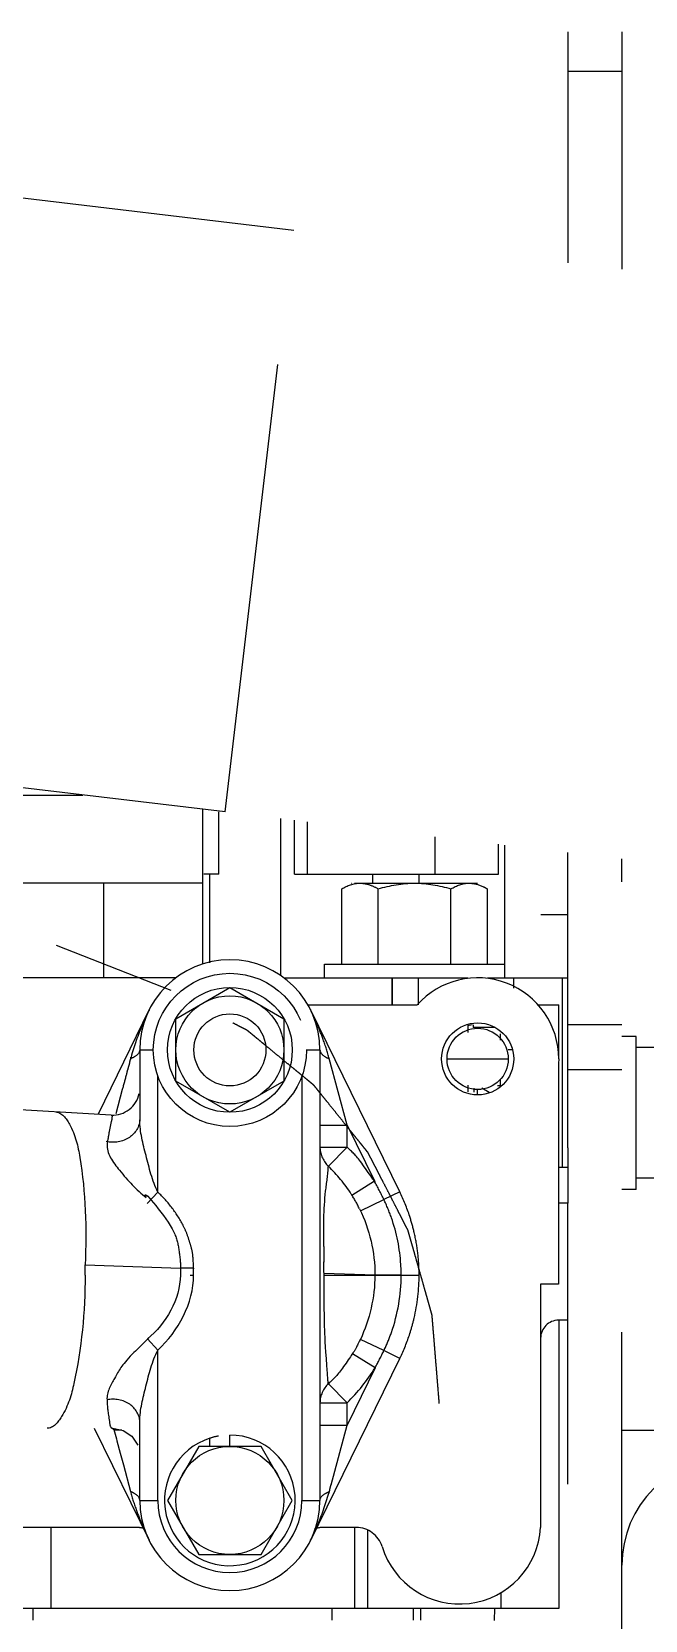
# Model space of a CAD drawing. Header units: millimetres. Extents: x 17886 to 18265, y -8727 to -7321.
# Drawn here: x 17938.488 to 17939.169, y -8656.784 to -8655.021 of the extents above; entities that cross this region are included whole.
import ezdxf

# ---------------------------------------------------------------- set-up
doc = ezdxf.new("R2010")
doc.units = ezdxf.units.MM
doc.linetypes.add('EPL_DASH', pattern=[1, 0.5, -0.5])
for name, color, linetype in [('09__COSM', 7, 'Continuous'), ('2630768_VG06DXF_CONTINUOUS_LINE', 7, 'Continuous'), ('3884027_DKREDXF_CONTINUOUS_LINE', 7, 'Continuous')]:
    doc.layers.add(name, color=color, linetype=linetype)

msp = doc.modelspace()

# ---------------------------------------------------------------- linework, layer by layer
at = {"layer": '09__COSM', "color": 2, "linetype": 'EPL_DASH'}
for p, q in [((17938.64262, -8656.08483), (17938.51549, -8656.03457)), ((17938.89657, -8659.4622), (17938.94041, -8656.54294))]:
    msp.add_line(p, q, dxfattribs=at)
msp.add_open_spline([(17938.94041, -8656.54294), (17938.9399, -8656.53681), (17938.93915, -8656.52761), (17938.93815, -8656.51534), (17938.9374, -8656.50614), (17938.93665, -8656.49694), (17938.93589, -8656.48774), (17938.93514, -8656.47854), (17938.93452, -8656.47087), (17938.93401, -8656.46474), (17938.9337, -8656.4609), (17938.93345, -8656.45784), (17938.93326, -8656.45554), (17938.93307, -8656.45324), (17938.93289, -8656.45094), (17938.93273, -8656.44902), (17938.93262, -8656.44768), (17938.93256, -8656.44691), (17938.93251, -8656.44634), (17938.93247, -8656.44586), (17938.93244, -8656.44547), (17938.93242, -8656.44523), (17938.9324, -8656.44504), (17938.93239, -8656.44492), (17938.93239, -8656.44483), (17938.93237, -8656.44473), (17938.93232, -8656.44457), (17938.93225, -8656.44434), (17938.93215, -8656.44398), (17938.93202, -8656.44352), (17938.93181, -8656.44278), (17938.93155, -8656.44187), (17938.93124, -8656.44076), (17938.93082, -8656.4393), (17938.9303, -8656.43746), (17938.92967, -8656.43526), (17938.92884, -8656.43232), (17938.9278, -8656.42865), (17938.92655, -8656.42424), (17938.92529, -8656.41984), (17938.92363, -8656.41396), (17938.92154, -8656.40662), (17938.91904, -8656.39781), (17938.91653, -8656.389), (17938.91445, -8656.38165), (17938.91278, -8656.37578), (17938.91153, -8656.37137), (17938.91028, -8656.36697), (17938.90923, -8656.36329), (17938.9084, -8656.36036), (17938.90777, -8656.35815), (17938.90725, -8656.35632), (17938.90684, -8656.35485), (17938.90652, -8656.35375), (17938.90626, -8656.35283), (17938.90605, -8656.3521), (17938.90592, -8656.35164), (17938.90582, -8656.35127), (17938.90575, -8656.35104), (17938.90571, -8656.35088), (17938.90568, -8656.35079), (17938.90563, -8656.35071), (17938.90558, -8656.3506), (17938.90549, -8656.35043), (17938.90539, -8656.35022), (17938.90521, -8656.34989), (17938.905, -8656.34947), (17938.90474, -8656.34896), (17938.90439, -8656.34829), (17938.90378, -8656.34711), (17938.90292, -8656.34543), (17938.90188, -8656.34341), (17938.90084, -8656.34139), (17938.8998, -8656.33937), (17938.89842, -8656.33668), (17938.89669, -8656.33332), (17938.89392, -8656.32793), (17938.89045, -8656.3212), (17938.8863, -8656.31313), (17938.88214, -8656.30505), (17938.87868, -8656.29832), (17938.87591, -8656.29294), (17938.87383, -8656.2889), (17938.87176, -8656.28486), (17938.86968, -8656.28083), (17938.86795, -8656.27746), (17938.86656, -8656.27477), (17938.86552, -8656.27275), (17938.86466, -8656.27107), (17938.86397, -8656.26972), (17938.86345, -8656.26871), (17938.86293, -8656.26771), (17938.86249, -8656.26686), (17938.86215, -8656.26619), (17938.86193, -8656.26577), (17938.86176, -8656.26543), (17938.86163, -8656.26518), (17938.86152, -8656.26497), (17938.86145, -8656.26482), (17938.8614, -8656.26474), (17938.86137, -8656.26467), (17938.86132, -8656.26462), (17938.86127, -8656.26455), (17938.86116, -8656.26442), (17938.86102, -8656.26424), (17938.86084, -8656.26402), (17938.8606, -8656.26373), (17938.86031, -8656.26336), (17938.85984, -8656.26278), (17938.85925, -8656.26204), (17938.85855, -8656.26117), (17938.85784, -8656.26029), (17938.8569, -8656.25912), (17938.85573, -8656.25766), (17938.85432, -8656.2559), (17938.85243, -8656.25356), (17938.85008, -8656.25064), (17938.84726, -8656.24713), (17938.84444, -8656.24362), (17938.84162, -8656.24011), (17938.83786, -8656.23543), (17938.83315, -8656.22958), (17938.82751, -8656.22256), (17938.82187, -8656.21554), (17938.81716, -8656.20969), (17938.8134, -8656.20501), (17938.81105, -8656.20208), (17938.80917, -8656.19974), (17938.80776, -8656.19799), (17938.80635, -8656.19623), (17938.80494, -8656.19448), (17938.80376, -8656.19301), (17938.80294, -8656.19199), (17938.80247, -8656.19141), (17938.80212, -8656.19097), (17938.80182, -8656.1906), (17938.80159, -8656.19031), (17938.80144, -8656.19013), (17938.80132, -8656.18998), (17938.80125, -8656.18989), (17938.80119, -8656.18981), (17938.80112, -8656.18975), (17938.801, -8656.18965), (17938.80082, -8656.1895), (17938.80053, -8656.18926), (17938.80017, -8656.18897), (17938.79959, -8656.18849), (17938.79887, -8656.1879), (17938.79801, -8656.18719), (17938.79686, -8656.18624), (17938.79542, -8656.18506), (17938.79369, -8656.18364), (17938.79139, -8656.18174), (17938.78851, -8656.17937), (17938.78506, -8656.17653), (17938.7816, -8656.17368), (17938.777, -8656.16989), (17938.77124, -8656.16515), (17938.76433, -8656.15946), (17938.75742, -8656.15377), (17938.75166, -8656.14903), (17938.74706, -8656.14524), (17938.7436, -8656.1424), (17938.74015, -8656.13955), (17938.73727, -8656.13718), (17938.73497, -8656.13529), (17938.73324, -8656.13387), (17938.7318, -8656.13268), (17938.73065, -8656.13173), (17938.72979, -8656.13102), (17938.72907, -8656.13043), (17938.72849, -8656.12996), (17938.72813, -8656.12966), (17938.72784, -8656.12942), (17938.72766, -8656.12928), (17938.72754, -8656.12917), (17938.72746, -8656.12911), (17938.72738, -8656.12907), (17938.72728, -8656.12902), (17938.72711, -8656.12893), (17938.7269, -8656.12882), (17938.72657, -8656.12865), (17938.72616, -8656.12843), (17938.72566, -8656.12818), (17938.725, -8656.12783), (17938.72384, -8656.12722), (17938.72218, -8656.12636), (17938.72019, -8656.12532), (17938.7182, -8656.12428), (17938.71621, -8656.12324), (17938.71356, -8656.12186), (17938.71025, -8656.12013), (17938.70494, -8656.11736), (17938.69831, -8656.1139), (17938.69036, -8656.10975), (17938.6824, -8656.10559), (17938.67444, -8656.10144), (17938.66649, -8656.09729), (17938.65588, -8656.09175), (17938.64793, -8656.0876), (17938.64262, -8656.08483)], degree=3, knots=[0, 0, 0, 0, 0.03125, 0.046875, 0.0625, 0.078125, 0.09375, 0.109375, 0.125, 0.1328125, 0.140625, 0.1445312, 0.1484375, 0.1523438, 0.15625, 0.1601562, 0.1621094, 0.1630859, 0.1640625, 0.1650391, 0.1655273, 0.1660156, 0.1662598, 0.1665039, 0.166626, 0.166748, 0.1669922, 0.1674805, 0.1679688, 0.1689453, 0.1699219, 0.171875, 0.1738281, 0.1757812, 0.1796875, 0.1835938, 0.1875, 0.1953125, 0.203125, 0.2109375, 0.21875, 0.234375, 0.25, 0.265625, 0.28125, 0.2890625, 0.296875, 0.3046875, 0.3125, 0.3164062, 0.3203125, 0.3242188, 0.3261719, 0.328125, 0.3300781, 0.3310547, 0.3320312, 0.3325195, 0.3330078, 0.333252, 0.333374, 0.3334961, 0.3337402, 0.3339844, 0.3344727, 0.3349609, 0.3359375, 0.3369141, 0.3378906, 0.3398438, 0.34375, 0.3476562, 0.3515625, 0.3554688, 0.359375, 0.3671875, 0.375, 0.390625, 0.40625, 0.421875, 0.4375, 0.4453125, 0.453125, 0.4609375, 0.46875, 0.4765625, 0.4804688, 0.484375, 0.4882812, 0.4902344, 0.4921875, 0.4941406, 0.4960938, 0.4970703, 0.4980469, 0.4985352, 0.4990234, 0.4995117, 0.4997559, 0.4998779, 0.5, 0.5001221, 0.5002441, 0.5004883, 0.5009766, 0.5014648, 0.5019531, 0.5029297, 0.5039062, 0.5058594, 0.5078125, 0.5097656, 0.5117188, 0.515625, 0.5195312, 0.5234375, 0.53125, 0.5390625, 0.546875, 0.5546875, 0.5625, 0.578125, 0.59375, 0.609375, 0.625, 0.6328125, 0.640625, 0.6445312, 0.6484375, 0.6523438, 0.65625, 0.6601562, 0.6621094, 0.6630859, 0.6640625, 0.6650391, 0.6655273, 0.6660156, 0.6662598, 0.6665039, 0.666626, 0.666748, 0.6669922, 0.6674805, 0.6679688, 0.6689453, 0.6699219, 0.671875, 0.6738281, 0.6757812, 0.6796875, 0.6835938, 0.6875, 0.6953125, 0.703125, 0.7109375, 0.71875, 0.734375, 0.75, 0.765625, 0.78125, 0.7890625, 0.796875, 0.8046875, 0.8125, 0.8164062, 0.8203125, 0.8242188, 0.8261719, 0.828125, 0.8300781, 0.8310547, 0.8320312, 0.8325195, 0.8330078, 0.833252, 0.833374, 0.8334961, 0.8337402, 0.8339844, 0.8344727, 0.8349609, 0.8359375, 0.8369141, 0.8378906, 0.8398438, 0.84375, 0.8476562, 0.8515625, 0.8554688, 0.859375, 0.8671875, 0.875, 0.890625, 0.90625, 0.921875, 0.9375, 0.953125, 0.96875, 1, 1, 1, 1], dxfattribs=at)
at = {"layer": '2630768_VG06DXF_CONTINUOUS_LINE', "color": 7, "linetype": 'EPL_DASH'}
msp.add_line((17939.0018, -8656.78385), (17939.002, -8656.77057), dxfattribs=at)
at = {"layer": '3884027_DKREDXF_CONTINUOUS_LINE', "color": 6, "linetype": 'EPL_DASH'}
for p, q in [((17939.08297, -8655.02057), (17939.08297, -8655.27696)), ((17939.14297, -8655.02057), (17939.14297, -8655.28406)), ((17939.08297, -8655.06444), (17939.14297, -8655.06444)), ((17939.77205, -8655.35852), (17938.38175, -8655.19397)), ((17939.69565, -8656.00401), (17938.30535, -8655.83946)), ((17938.31797, -8655.86779), (17938.5447, -8655.86779)), ((17938.67797, -8656.0552), (17938.67797, -8655.88356)), ((17938.69558, -8655.95557), (17938.69558, -8655.88648)), ((17938.7647, -8656.06825), (17938.7647, -8655.89383)), ((17938.77964, -8655.95557), (17938.77964, -8655.8956)), ((17938.79416, -8655.95557), (17938.79416, -8655.89732)), ((17938.93597, -8655.95557), (17938.93597, -8655.9141)), ((17939.00597, -8655.95557), (17939.00597, -8655.92239)), ((17939.01297, -8656.07057), (17939.01297, -8655.92321)), ((17939.08297, -8656.25929), (17939.08297, -8655.9315)), ((17939.14297, -8656.96391), (17939.14297, -8655.9386)), ((17938.69558, -8655.95557), (17938.67919, -8655.95557)), ((17938.6858, -8656.05384), (17938.6858, -8655.95557)), ((17938.77964, -8655.95557), (17939.00597, -8655.95557)), ((17938.86667, -8655.96557), (17938.86667, -8655.95557)), ((17938.67797, -8655.96557), (17937.67297, -8655.96557)), ((17938.56797, -8656.07057), (17938.56797, -8655.96557)), ((17938.83214, -8656.05557), (17938.83214, -8655.97182)), ((17938.84297, -8655.96557), (17938.84335, -8655.96557)), ((17938.8464, -8655.96557), (17938.98297, -8655.96557)), ((17938.87256, -8656.05557), (17938.87256, -8655.97182)), ((17938.95338, -8656.05557), (17938.95338, -8655.97182)), ((17938.9938, -8656.05557), (17938.9938, -8655.97182)), ((17939.08297, -8656.00057), (17939.05297, -8656.00057)), ((17938.81297, -8656.07057), (17938.81297, -8656.05557)), ((17938.81297, -8656.05557), (17939.01297, -8656.05557)), ((17938.64799, -8656.07057), (17937.82797, -8656.07057)), ((17938.64797, -8656.11593), (17938.70797, -8656.08129)), ((17938.70797, -8656.08129), (17938.76797, -8656.11593)), ((17938.76793, -8656.07057), (17938.97197, -8656.07057)), ((17938.88791, -8656.07057), (17938.88791, -8656.10057)), ((17938.88797, -8656.10057), (17938.88797, -8656.07057)), ((17938.91684, -8656.07057), (17938.91684, -8656.10057)), ((17938.99372, -8656.07057), (17939.08297, -8656.07057)), ((17939.02297, -8656.08199), (17939.02297, -8656.07057)), ((17939.07676, -8656.07057), (17939.07676, -8656.28057)), ((17938.79455, -8656.10057), (17938.91589, -8656.10057)), ((17939.07297, -8656.16057), (17939.07297, -8656.10057)), ((17938.61817, -8656.10657), (17938.5616, -8656.22201)), ((17938.61817, -8656.10657), (17938.61818, -8656.10655)), ((17938.64797, -8656.18521), (17938.64797, -8656.11593)), ((17938.76797, -8656.11593), (17938.76797, -8656.18521)), ((17938.89655, -8656.30817), (17938.79773, -8656.10648)), ((17938.97197, -8656.12246), (17938.97197, -8656.13116)), ((17938.97676, -8656.1228), (17938.97197, -8656.12398)), ((17938.97797, -8656.12289), (17938.97797, -8656.12557)), ((17939.00797, -8656.13279), (17939.00797, -8656.13966)), ((17939.14297, -8656.12257), (17939.08297, -8656.12257)), ((17939.15897, -8656.13557), (17939.14297, -8656.13557)), ((17939.15897, -8656.30557), (17939.15897, -8656.13557)), ((17938.60797, -8656.15057), (17938.60797, -8656.2283)), ((17938.60797, -8656.15057), (17938.62317, -8656.15057)), ((17938.79277, -8656.15057), (17938.80797, -8656.15057)), ((17938.80797, -8656.15057), (17938.80797, -8656.65057)), ((17939.17897, -8656.14807), (17939.15897, -8656.14807)), ((17938.83797, -8656.23407), (17938.81817, -8656.16027)), ((17938.94897, -8656.16057), (17939.01697, -8656.16057)), ((17939.07297, -8656.16057), (17939.07283, -8656.16557)), ((17939.07283, -8656.16557), (17939.07283, -8656.41057)), ((17939.14297, -8656.17257), (17939.08297, -8656.17257)), ((17938.57628, -8656.22284), (17937.89091, -8656.18406)), ((17938.62797, -8656.30847), (17938.62797, -8656.17924)), ((17938.70797, -8656.21985), (17938.64797, -8656.18521)), ((17938.76797, -8656.18521), (17938.70797, -8656.21985)), ((17938.78797, -8656.17924), (17938.78797, -8656.65057)), ((17938.97197, -8656.1898), (17938.97197, -8656.1971)), ((17939.00797, -8656.19057), (17939.00506, -8656.19057)), ((17939.00797, -8656.183), (17939.00797, -8656.19057)), ((17938.58856, -8656.1946), (17938.58134, -8656.22151)), ((17938.97897, -8656.1976), (17938.97897, -8656.19308)), ((17938.98297, -8656.20075), (17938.98297, -8656.19383)), ((17938.99584, -8656.198), (17938.98751, -8656.19319)), ((17938.80797, -8656.23407), (17938.83797, -8656.23407)), ((17938.83797, -8656.25843), (17938.83797, -8656.23407)), ((17938.83797, -8656.23407), (17938.86831, -8656.29598)), ((17938.80797, -8656.25843), (17938.83797, -8656.25843)), ((17938.81733, -8656.27969), (17938.83797, -8656.25843)), ((17938.84328, -8656.31162), (17938.86831, -8656.29598)), ((17939.07283, -8656.28057), (17939.08297, -8656.28057)), ((17939.17897, -8656.29307), (17939.15897, -8656.29307)), ((17938.62797, -8656.30847), (17938.61615, -8656.32094)), ((17938.89655, -8656.30817), (17938.87896, -8656.31679)), ((17939.15897, -8656.30557), (17939.14297, -8656.30557)), ((17938.85285, -8656.32907), (17938.87896, -8656.31679)), ((17939.08297, -8658.63255), (17939.08297, -8656.32057)), ((17937.68552, -8656.34032), (17938.54724, -8656.38908)), ((17936.66396, -8656.40057), (17938.66775, -8656.40057)), ((17938.54724, -8656.40057), (17938.54724, -8656.38908)), ((17938.54724, -8656.38908), (17938.65309, -8656.39276)), ((17938.65309, -8656.39276), (17938.65309, -8656.40057)), ((17938.66775, -8656.39276), (17938.65309, -8656.39276)), ((17938.66775, -8656.40057), (17938.66775, -8656.39276)), ((17938.81178, -8656.39829), (17938.81244, -8656.39829)), ((17938.81178, -8656.40057), (17938.86889, -8656.40057)), ((17938.81244, -8656.40057), (17938.81244, -8656.39829)), ((17938.81244, -8656.39829), (17938.86889, -8656.40025)), ((17938.89809, -8656.40057), (17938.91797, -8656.40057)), ((17939.05283, -8656.41057), (17939.05283, -8656.68057)), ((17939.07283, -8656.41057), (17939.05283, -8656.41057)), ((17939.08297, -8656.45057), (17939.07283, -8656.45057)), ((17939.07297, -8656.45057), (17939.07297, -8656.77057)), ((17938.62797, -8656.48374), (17938.6165, -8656.47127)), ((17938.8789, -8656.48432), (17938.85276, -8656.47196)), ((17938.62797, -8656.65057), (17938.62797, -8656.48374)), ((17938.86916, -8656.50341), (17938.84403, -8656.48799)), ((17938.89655, -8656.49297), (17938.8789, -8656.48432)), ((17938.79777, -8656.69457), (17938.89655, -8656.49297)), ((17938.86916, -8656.50341), (17938.83797, -8656.56707)), ((17938.83797, -8656.54228), (17938.81737, -8656.52103)), ((17938.80797, -8656.54228), (17938.83797, -8656.54228)), ((17938.83797, -8656.56707), (17938.83797, -8656.54228)), ((17937.85457, -8656.57057), (17938.57797, -8656.57057)), ((17938.55741, -8656.57057), (17938.61821, -8656.69466)), ((17938.5793, -8656.57201), (17938.58206, -8656.58231)), ((17938.60797, -8656.65057), (17938.60797, -8656.56302)), ((17938.80797, -8656.56707), (17938.83797, -8656.56707)), ((17938.82022, -8656.63325), (17938.83797, -8656.56707)), ((17939.14297, -8656.57257), (17939.61009, -8656.57257)), ((17938.58206, -8656.58231), (17938.58268, -8656.58461)), ((17938.58268, -8656.58461), (17938.58631, -8656.59817)), ((17938.67333, -8656.59057), (17938.63869, -8656.65057)), ((17938.74261, -8656.59057), (17938.67333, -8656.59057)), ((17938.77725, -8656.65057), (17938.74261, -8656.59057)), ((17938.58631, -8656.59817), (17938.58979, -8656.61112)), ((17938.58979, -8656.61112), (17938.59777, -8656.64087)), ((17938.60797, -8656.65057), (17938.62797, -8656.65057)), ((17938.63869, -8656.65057), (17938.67333, -8656.71057)), ((17938.74261, -8656.71057), (17938.77725, -8656.65057)), ((17938.78797, -8656.65057), (17938.80797, -8656.65057)), ((17938.60405, -8656.68057), (17938.36221, -8656.68057)), ((17938.50943, -8656.77057), (17938.50943, -8656.68057)), ((17938.84819, -8656.68057), (17938.81189, -8656.68057)), ((17938.84676, -8656.77057), (17938.84676, -8656.68057)), ((17938.86097, -8656.77057), (17938.86097, -8656.68343)), ((17938.79777, -8656.69457), (17938.79776, -8656.69459)), ((17938.67333, -8656.71057), (17938.74261, -8656.71057)), ((17939.00897, -8656.77057), (17939.00897, -8656.75292)), ((17938.91141, -8656.77057), (17938.48918, -8656.77057)), ((17938.8211, -8656.77057), (17938.8211, -8656.78357))]:
    msp.add_line(p, q, dxfattribs=at)
at = {"layer": '3884027_DKREDXF_CONTINUOUS_LINE', "color": 7, "linetype": 'EPL_DASH'}
for p, q in [((17938.70258, -8655.88648), (17938.77898, -8655.24098)), ((17938.91798, -8655.96557), (17938.91798, -8655.95557)), ((17939.05005, -8656.10057), (17939.07297, -8656.10057)), ((17939.00125, -8656.12557), (17938.97797, -8656.12557)), ((17939.02107, -8656.15057), (17939.01697, -8656.15057)), ((17939.08297, -8656.25929), (17939.08297, -8656.32057)), ((17939.08297, -8656.32057), (17939.07283, -8656.32057)), ((17938.86889, -8656.40025), (17938.89809, -8656.40025)), ((17938.86889, -8656.40057), (17938.89809, -8656.40057)), ((17938.70797, -8656.59057), (17938.70797, -8656.57807)), ((17938.6859, -8656.59057), (17938.6859, -8656.58151)), ((17938.48918, -8656.77057), (17938.20665, -8656.77057)), ((17938.48918, -8656.77057), (17938.48918, -8656.78357)), ((17938.91141, -8656.77057), (17938.91141, -8656.78357)), ((17939.07297, -8656.77057), (17938.91141, -8656.77057)), ((17938.91951, -8656.77057), (17938.91951, -8656.78357))]:
    msp.add_line(p, q, dxfattribs=at)
at = {"layer": '3884027_DKREDXF_CONTINUOUS_LINE', "color": 6, "linetype": 'EPL_DASH'}
msp.add_lwpolyline([(17938.57792, -8656.57057), (17938.58954, -8656.57289), (17938.59923, -8656.5794), (17938.6057, -8656.58913)], dxfattribs=at)
for centre, radius in [((17938.70797, -8656.15057), 0.085), ((17938.70797, -8656.15057), 0.06), ((17938.70797, -8656.15057), 0.04), ((17938.98297, -8656.16057), 0.04), ((17938.70797, -8656.65057), 0.06)]:
    msp.add_circle(centre, radius, dxfattribs=at)
at = {"layer": '3884027_DKREDXF_CONTINUOUS_LINE', "color": 7, "linetype": 'EPL_DASH'}
for centre, radius in [((17938.70797, -8656.15057), 0.06928), ((17938.98297, -8656.16057), 0.034)]:
    msp.add_circle(centre, radius, dxfattribs=at)
at = {"layer": '3884027_DKREDXF_CONTINUOUS_LINE', "color": 6, "linetype": 'EPL_DASH'}
for centre, radius, start, end in [((17938.70797, -8656.15057), 0.1, 0, 180), ((17938.98297, -8656.16057), 0.09, 0, 138.18969), ((17938.50109, -8656.25037), 0.32979, 19.70549, 22.96746), ((17938.16191, -8656.0323), 0.45425, 343.63821, 343.85938), ((17938.57798, -8656.1929), 0.02999, 266.74871, 348.38434), ((17938.70091, -8656.40097), 0.16811, 32.52029, 46.17035), ((17938.70466, -8656.3991), 0.16395, 26.04726, 32.67458), ((17938.70797, -8656.40057), 0.21, 18.09654, 26.10388), ((17938.70745, -8656.39966), 0.19048, 19.24127, 25.79002), ((17938.70458, -8656.40067), 0.19353, 3.49839, 19.24239), ((17938.70797, -8656.40057), 0.21, 6.86887, 12.99839), ((17944.10285, -8656.33035), 5.29075, 180.41576, 180.60247), ((17938.20151, -8656.39257), 0.61091, 0.31642, 0.61869), ((17938.69848, -8656.40066), 0.19961, 0.1157, 3.38808), ((17938.70797, -8656.40057), 0.21, 0.06203, 0.67934), ((17938.70797, -8656.40057), 0.21, 342.54226, 346.88937), ((17939.07283, -8656.47057), 0.02, 90, 180), ((17938.70507, -8656.40029), 0.19307, 334.98925, 340.67378), ((17938.63953, -8656.36972), 0.26539, 334.41564, 334.98973), ((17938.70797, -8656.40057), 0.21, 333.89612, 334.51778), ((17938.69864, -8656.39854), 0.20018, 314.10577, 328.40722), ((17938.42373, -8656.71153), 0.20871, 42.17187, 42.49336), ((17938.48063, -8656.66001), 0.13195, 41.5119, 42.18175), ((17938.57815, -8657.73926), 1.16671, 89.51173, 89.93641), ((17938.70797, -8656.65057), 0.0725, 107.72353, 90), ((17939.26297, -8656.72257), 0.12, 90, 180), ((17939.25403, -8656.76883), 0.45425, 163.63821, 163.85938), ((17939.51564, -8656.8251), 0.72139, 164.99602, 165.20351), ((17938.91485, -8656.55076), 0.32979, 199.70549, 202.96746), ((17938.70797, -8656.65057), 0.1, 180, 0), ((17938.70797, -8656.65057), 0.08, 180, 0), ((17938.60405, -8656.71057), 0.03, 74.63588, 90), ((17938.81189, -8656.71057), 0.03, 90, 109.20459), ((17938.84819, -8656.71057), 0.03, 16.95776, 90), ((17938.96297, -8656.67557), 0.09, 196.95776, 356.81526)]:
    msp.add_arc(centre, radius, start, end, dxfattribs=at)
at = {"layer": '3884027_DKREDXF_CONTINUOUS_LINE', "color": 7, "linetype": 'EPL_DASH'}
for centre, radius, start, end in [((17938.70797, -8656.40057), 0.21, 12.99839, 18.09654), ((17938.70797, -8656.40057), 0.21, 0.67934, 6.86887), ((17938.70797, -8656.40057), 0.21, 346.88937, 0.06203), ((17938.70797, -8656.40057), 0.21, 334.51778, 342.54226), ((17938.70797, -8656.65057), 0.0725, 100.12193, 107.72353)]:
    msp.add_arc(centre, radius, start, end, dxfattribs=at)
at = {"layer": '3884027_DKREDXF_CONTINUOUS_LINE', "color": 6, "linetype": 'EPL_DASH'}
for points in [[(17938.83214, -8655.97182), (17938.83825, -8655.96829), (17938.8453, -8655.96557), (17938.85235, -8655.96557)], [(17938.85235, -8655.96557), (17938.85569, -8655.96557), (17938.85907, -8655.96615), (17938.86226, -8655.96716)], [(17938.86226, -8655.96716), (17938.86585, -8655.96829), (17938.86929, -8655.96994), (17938.87256, -8655.97182)], [(17938.87256, -8655.97182), (17938.88565, -8655.96804), (17938.89934, -8655.96557), (17938.91297, -8655.96557)], [(17938.91297, -8655.96557), (17938.9266, -8655.96557), (17938.94029, -8655.96804), (17938.95338, -8655.97182)], [(17938.95338, -8655.97182), (17938.95949, -8655.96829), (17938.96654, -8655.96557), (17938.97359, -8655.96557)], [(17938.97359, -8655.96557), (17938.97871, -8655.96557), (17938.98388, -8655.96699), (17938.98855, -8655.9691)], [(17938.61097, -8656.12234), (17938.60598, -8656.13413), (17938.60182, -8656.14629), (17938.59826, -8656.15858)], [(17938.81817, -8656.16027), (17938.81649, -8656.15309), (17938.81404, -8656.14611), (17938.81156, -8656.13917)], [(17938.80799, -8656.25953), (17938.80828, -8656.26693), (17938.8119, -8656.27466), (17938.81733, -8656.27969)], [(17938.87896, -8656.31679), (17938.8757, -8656.30971), (17938.8719, -8656.3029), (17938.86831, -8656.29598)], [(17938.85196, -8656.32711), (17938.86288, -8656.34963), (17938.86911, -8656.37523), (17938.86889, -8656.40025)], [(17938.65309, -8656.40057), (17938.65264, -8656.4271), (17938.63714, -8656.45459), (17938.6165, -8656.47127)], [(17938.62797, -8656.48374), (17938.65059, -8656.46294), (17938.66775, -8656.4313), (17938.66775, -8656.40057)], [(17938.81244, -8656.39829), (17938.81236, -8656.39526), (17938.81243, -8656.39223), (17938.81242, -8656.3892)], [(17938.81266, -8656.43012), (17938.81251, -8656.42027), (17938.81267, -8656.41042), (17938.81244, -8656.40057)], [(17938.86889, -8656.40057), (17938.86898, -8656.42496), (17938.86305, -8656.44984), (17938.85276, -8656.47196)], [(17938.88727, -8656.46419), (17938.89438, -8656.44389), (17938.8981, -8656.42208), (17938.89809, -8656.40057)], [(17938.86916, -8656.50341), (17938.87244, -8656.49707), (17938.8759, -8656.49081), (17938.8789, -8656.48432)], [(17938.81737, -8656.52103), (17938.81167, -8656.52627), (17938.80797, -8656.53454), (17938.80797, -8656.54228)], [(17938.59777, -8656.64087), (17938.59945, -8656.64804), (17938.60189, -8656.65503), (17938.60438, -8656.66196)], [(17938.80497, -8656.6788), (17938.80996, -8656.667), (17938.81412, -8656.65485), (17938.81768, -8656.64255)]]:
    msp.add_open_spline(points, degree=3, dxfattribs=at)
for points, knots in [([(17938.98855, -8655.9691), (17938.98944, -8655.96951), (17938.99121, -8655.97037), (17938.99294, -8655.97132), (17938.9938, -8655.97182)], [0, 0, 0, 0, 0.4955835, 1, 1, 1, 1]), ([(17938.80473, -8656.12168), (17938.80416, -8656.12034), (17938.80252, -8656.11656), (17938.79591, -8656.10278), (17938.79773, -8656.10648)], [0, 0, 0, 0, 0.2624462, 1, 1, 1, 1]), ([(17938.61842, -8656.10606), (17938.61882, -8656.10626), (17938.61694, -8656.10803), (17938.61653, -8656.11083), (17938.61346, -8656.11604), (17938.61192, -8656.1201), (17938.61097, -8656.12234)], [0, 0, 0, 0, 0.0753642, 0.2487776, 0.5914295, 1, 1, 1, 1]), ([(17938.60797, -8656.15057), (17938.60797, -8656.1538), (17938.6035, -8656.15786), (17938.59925, -8656.15971), (17938.59777, -8656.16027)], [0, 0, 0, 0, 0.6704712, 1, 1, 1, 1]), ([(17938.80797, -8656.15057), (17938.80797, -8656.1538), (17938.81244, -8656.15786), (17938.81669, -8656.15971), (17938.81817, -8656.16027)], [0, 0, 0, 0, 0.6704712, 1, 1, 1, 1]), ([(17938.59791, -8656.15973), (17938.59835, -8656.15996), (17938.59678, -8656.16201), (17938.59683, -8656.16509), (17938.59477, -8656.17087), (17938.59236, -8656.18083), (17938.59006, -8656.18898), (17938.58856, -8656.1946)], [0, 0, 0, 0, 0.0407574, 0.1325843, 0.3029653, 0.5164947, 1, 1, 1, 1]), ([(17938.59777, -8656.16027), (17938.59779, -8656.16017), (17938.59809, -8656.15919), (17938.59746, -8656.16143), (17938.59727, -8656.16214)], [0, 0, 0, 0, 0.1145924, 1, 1, 1, 1]), ([(17938.59791, -8656.15973), (17938.59812, -8656.15984), (17938.5973, -8656.16091), (17938.59742, -8656.16157), (17938.59727, -8656.16214)], [0, 0, 0, 0, 0.2837123, 1, 1, 1, 1]), ([(17938.51463, -8656.21936), (17938.52143, -8656.21974), (17938.53539, -8656.23899), (17938.54731, -8656.29481), (17938.54935, -8656.34936), (17938.54724, -8656.38908)], [0, 0, 0, 0, 0.1144856, 0.3313683, 1, 1, 1, 1]), ([(17938.57628, -8656.22284), (17938.57597, -8656.22283), (17938.57778, -8656.22357), (17938.57684, -8656.22527), (17938.57696, -8656.22777), (17938.57558, -8656.23306), (17938.57389, -8656.24211), (17938.57237, -8656.25008), (17938.57182, -8656.25475)], [0, 0, 0, 0, 0.0279878, 0.0748915, 0.1518663, 0.259939, 0.5687831, 1, 1, 1, 1]), ([(17938.60797, -8656.22793), (17938.60797, -8656.23555), (17938.59745, -8656.25183), (17938.57933, -8656.25408), (17938.5708, -8656.25232)], [0, 0, 0, 0, 0.4665433, 1, 1, 1, 1]), ([(17938.62797, -8656.30847), (17938.6217, -8656.2957), (17938.61529, -8656.26866), (17938.60805, -8656.24169), (17938.60797, -8656.22831)], [0, 0, 0, 0, 0.515386, 1, 1, 1, 1]), ([(17938.57182, -8656.25475), (17938.57073, -8656.26552), (17938.58808, -8656.28811), (17938.60399, -8656.30587), (17938.61517, -8656.31453)], [0, 0, 0, 0, 0.4335928, 1, 1, 1, 1]), ([(17938.86831, -8656.29598), (17938.87258, -8656.30283), (17938.85039, -8656.26914), (17938.84374, -8656.26404), (17938.83797, -8656.25843)], [0, 0, 0, 0, 0.5007434, 1, 1, 1, 1]), ([(17938.81224, -8656.36874), (17938.8121, -8656.34826), (17938.81181, -8656.31838), (17938.81691, -8656.28896), (17938.81733, -8656.27969)], [0, 0, 0, 0, 0.6881906, 1, 1, 1, 1]), ([(17938.61517, -8656.31453), (17938.6084, -8656.30122), (17938.64653, -8656.34665), (17938.65096, -8656.36911), (17938.65332, -8656.38525), (17938.65309, -8656.39276)], [0, 0, 0, 0, 0.4985802, 0.7491653, 1, 1, 1, 1]), ([(17938.66775, -8656.39276), (17938.66775, -8656.39693), (17938.66735, -8656.37703), (17938.66503, -8656.36975), (17938.66157, -8656.35723), (17938.65524, -8656.34297), (17938.64455, -8656.32577), (17938.63376, -8656.31396), (17938.62797, -8656.30847)], [0, 0, 0, 0, 0.130514, 0.2505705, 0.3751581, 0.5002323, 0.7500614, 1, 1, 1, 1]), ([(17938.54724, -8656.40057), (17938.54724, -8656.44085), (17938.54217, -8656.49598), (17938.52709, -8656.55176), (17938.51192, -8656.57057), (17938.50502, -8656.57057)], [0, 0, 0, 0, 0.6681679, 0.8855471, 1, 1, 1, 1]), ([(17938.81737, -8656.52103), (17938.81735, -8656.52482), (17938.81258, -8656.46058), (17938.81307, -8656.45667), (17938.81266, -8656.43012)], [0, 0, 0, 0, 0.1248957, 1, 1, 1, 1]), ([(17938.6165, -8656.47127), (17938.62256, -8656.46604), (17938.58902, -8656.49733), (17938.58317, -8656.5103), (17938.57083, -8656.53056), (17938.57165, -8656.53889)], [0, 0, 0, 0, 0.2914073, 0.695318, 1, 1, 1, 1]), ([(17938.85276, -8656.47196), (17938.85314, -8656.47115), (17938.84734, -8656.48285), (17938.84678, -8656.48358), (17938.84403, -8656.48799)], [0, 0, 0, 0, 0.1460896, 1, 1, 1, 1]), ([(17938.60797, -8656.56303), (17938.60803, -8656.54979), (17938.61515, -8656.52308), (17938.62161, -8656.49631), (17938.62797, -8656.48374)], [0, 0, 0, 0, 0.4844304, 1, 1, 1, 1]), ([(17938.84403, -8656.48799), (17938.84782, -8656.482), (17938.82832, -8656.51163), (17938.82251, -8656.51613), (17938.81737, -8656.52103)], [0, 0, 0, 0, 0.4995245, 1, 1, 1, 1]), ([(17938.60797, -8656.5633), (17938.60797, -8656.55584), (17938.59775, -8656.53987), (17938.58007, -8656.53738), (17938.57165, -8656.53889)], [0, 0, 0, 0, 0.4657868, 1, 1, 1, 1]), ([(17938.57165, -8656.53889), (17938.5717, -8656.54698), (17938.57327, -8656.55495), (17938.57516, -8656.57057), (17938.57797, -8656.57057)], [0, 0, 0, 0, 0.7421845, 1, 1, 1, 1]), ([(17938.58046, -8656.57118), (17938.58031, -8656.57143), (17938.57999, -8656.5719), (17938.57963, -8656.57234), (17938.57944, -8656.57256)], [0, 0, 0, 0, 0.4987499, 1, 1, 1, 1]), ([(17938.60797, -8656.65057), (17938.60797, -8656.64734), (17938.6035, -8656.64327), (17938.59925, -8656.64143), (17938.59777, -8656.64087)], [0, 0, 0, 0, 0.6704712, 1, 1, 1, 1]), ([(17938.80797, -8656.65057), (17938.80797, -8656.64734), (17938.81244, -8656.64327), (17938.81669, -8656.64143), (17938.81817, -8656.64087)], [0, 0, 0, 0, 0.6704712, 1, 1, 1, 1]), ([(17938.81885, -8656.63834), (17938.81907, -8656.6375), (17938.81953, -8656.6358), (17938.81999, -8656.6341), (17938.82022, -8656.63325)], [0, 0, 0, 0, 0.4994046, 1, 1, 1, 1]), ([(17938.61121, -8656.67945), (17938.61178, -8656.6808), (17938.61342, -8656.68458), (17938.62003, -8656.69835), (17938.61821, -8656.69466)], [0, 0, 0, 0, 0.2624462, 1, 1, 1, 1]), ([(17938.79752, -8656.69507), (17938.79712, -8656.69487), (17938.799, -8656.6931), (17938.79941, -8656.69031), (17938.80248, -8656.6851), (17938.80402, -8656.68104), (17938.80497, -8656.6788)], [0, 0, 0, 0, 0.0753642, 0.2487776, 0.5914295, 1, 1, 1, 1])]:
    msp.add_open_spline(points, degree=3, knots=knots, dxfattribs=at)

doc.saveas('drawing.dxf')
